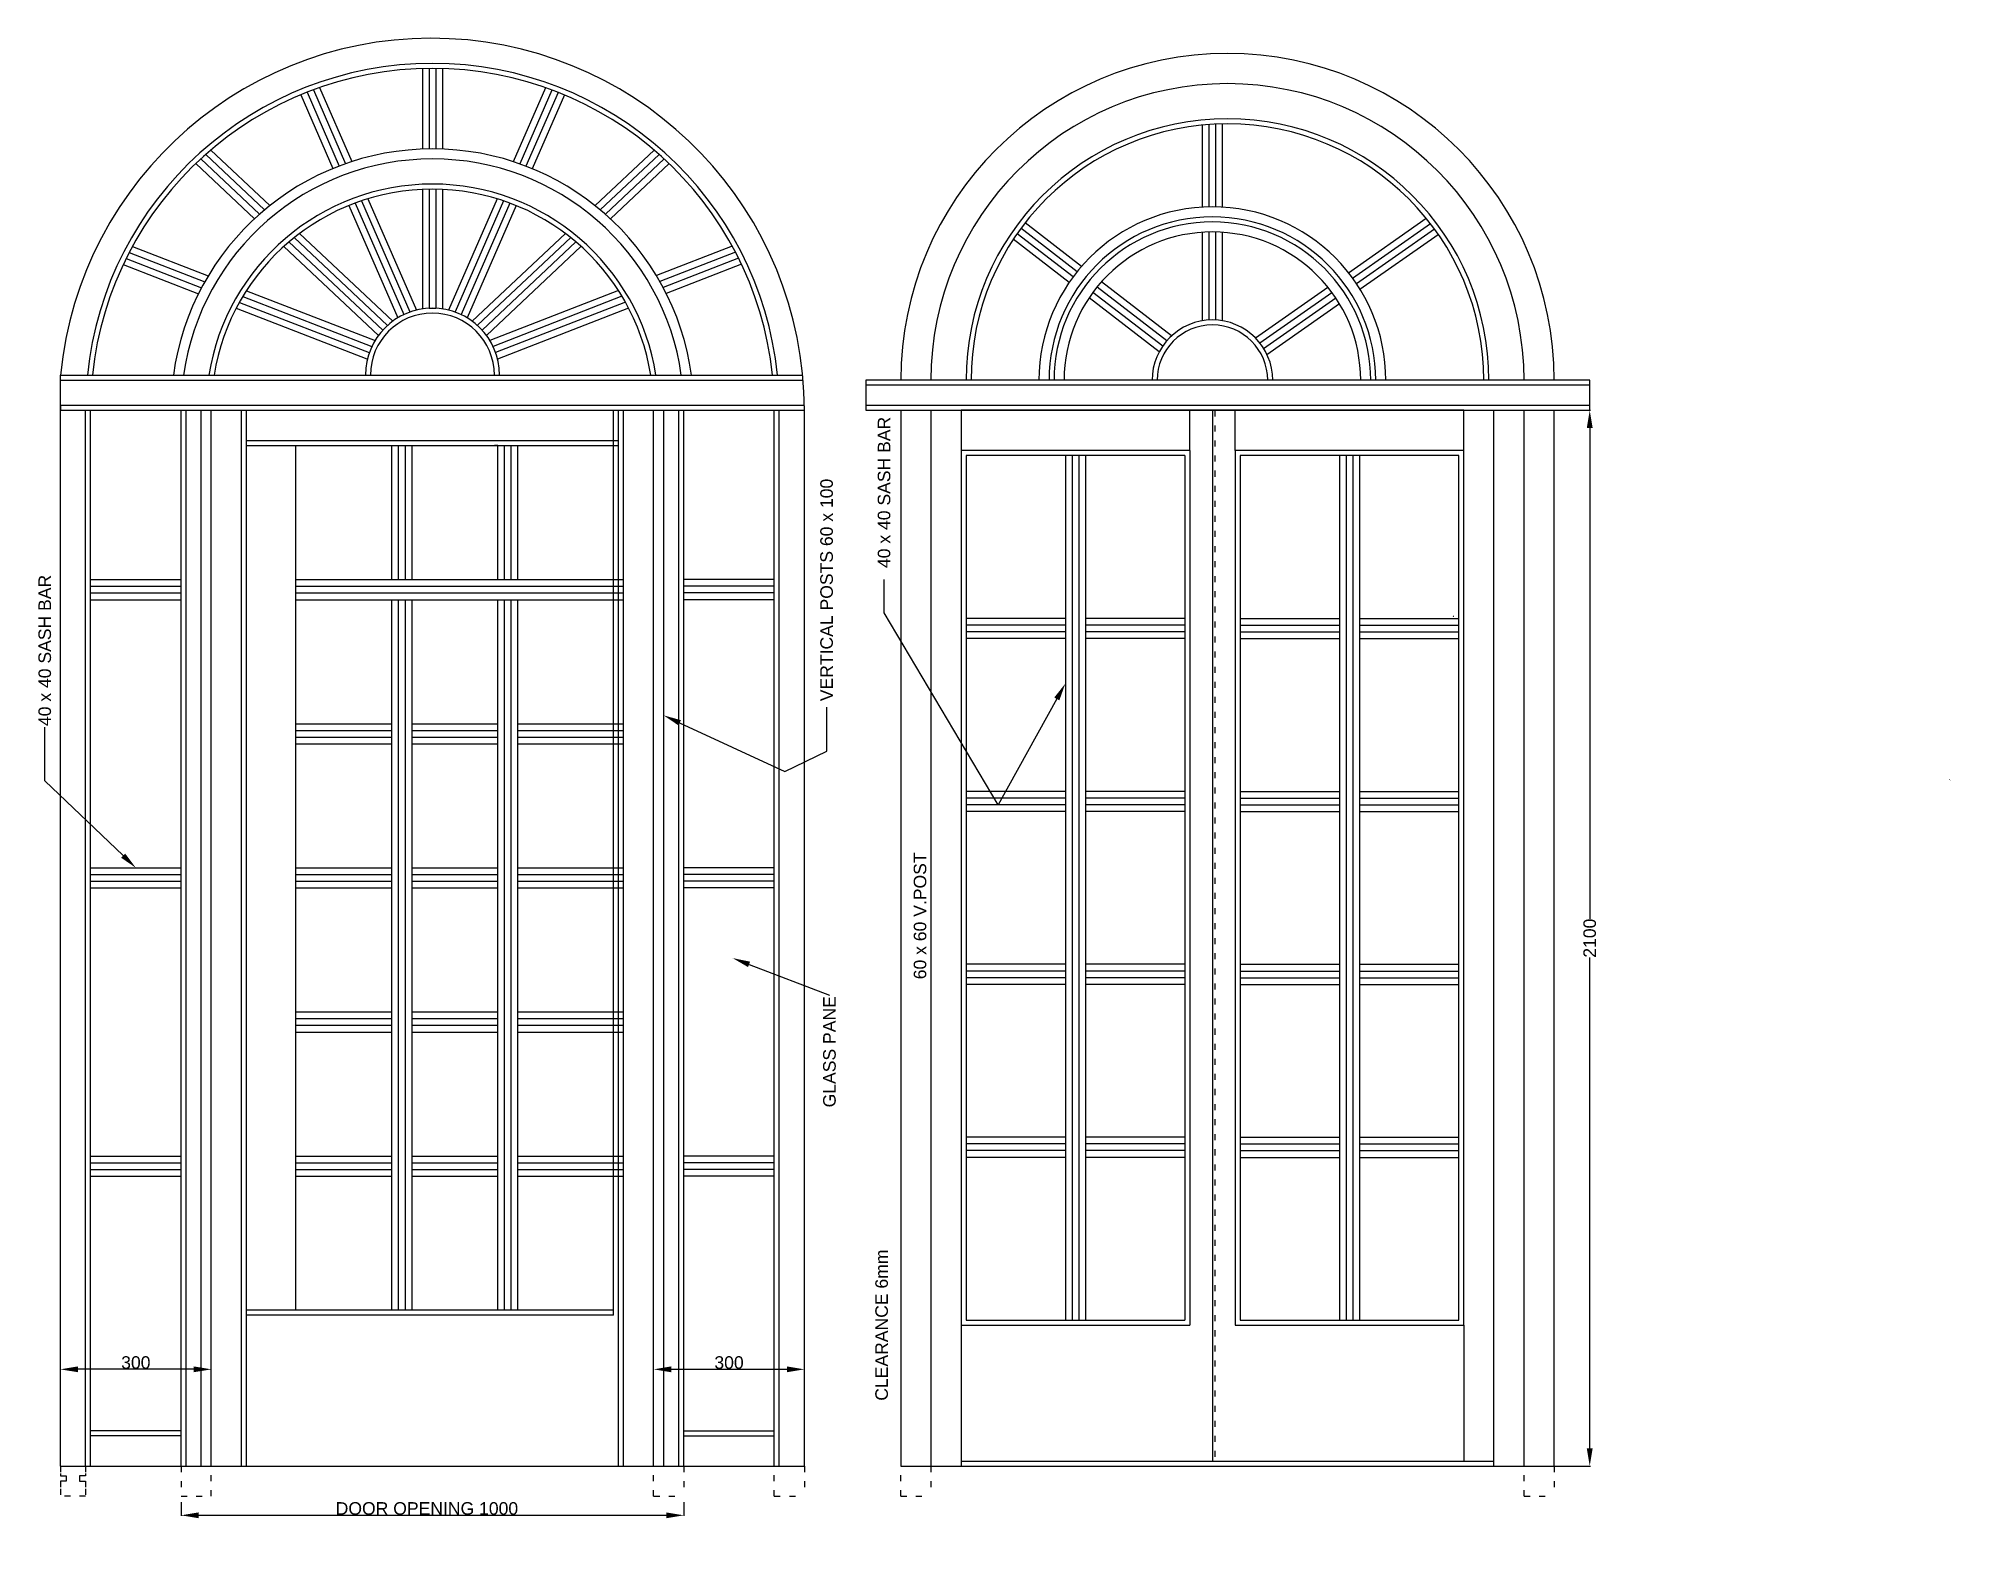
# Model space of a CAD drawing. Header units: millimetres. Extents: x 1988 to 5792, y 821 to 3803.
import ezdxf
from ezdxf import colors
from ezdxf.entities.mleader import LeaderData, LeaderLine
from ezdxf.math import Vec2, Vec3

# ---------------------------------------------------------------- set-up
doc = ezdxf.new("R2010")
doc.units = ezdxf.units.MM
doc.header["$PDMODE"] = 2
for name, pattern in [('ACAD_ISO02W100', [15, 12, -3]), ('ACAD_ISO03W100', [30, 12, -18]), ('ACAD_ISO04W100', [30, 24, -3, 0, -3])]:
    doc.linetypes.add(name, pattern=pattern)
doc.layers.add('Layer1', color=7, linetype='ACAD_ISO04W100')
doc.styles.get("Standard").update_dxf_attribs({"font": 'arial.ttf'})
doc.dimstyles.new('ISO-25', dxfattribs={"dimtxt": 2.5, "dimasz": 2.5, "dimexe": 1.25, "dimexo": 0.625, "dimtad": 1, "dimtxsty": 'Standard', "dimcen": 2.5, "dimadec": 0, "dimazin": 0, "dimtfac": 1, "dimtmove": 0, "dimatfit": 3, "dimfxl": 1, "dimarcsym": 0})

# ---------------------------------------------------------------- blocks, each defined once
blk = doc.blocks.new('*D2')
at = {"color": 0, "lineweight": -2, "transparency": 16777216}
for p, q in [((3212.1, 1114), (3212.1, 1156.9)), ((3247.1, 1155.7), (3477.1, 1155.7)), ((3512.1, 1114), (3512.1, 1156.9))]:
    blk.add_line(p, q, dxfattribs=at)
at = {"color": 0, "transparency": 16777216}
for points in [[(3247.1, 1161.5), (3247.1, 1149.9), (3212.1, 1155.7)], [(3477.1, 1161.5), (3477.1, 1149.9), (3512.1, 1155.7)]]:
    blk.add_solid(points, dxfattribs=at)
at = {"layer": 'Defpoints', "color": 0, "transparency": 16777216}
for p in [(3512.1, 1155.7), (3212.1, 1113.3), (3512.1, 1113.3)]:
    blk.add_point(p, dxfattribs=at)
at = {"color": 0, "transparency": 16777216, "insert": (3362.1, 1169.1), "char_height": 25, "attachment_point": 5}
blk.add_mtext('300', dxfattribs=at)
blk = doc.blocks.new('*D3')
at = {"color": 0, "lineweight": -2, "transparency": 16777216}
for p, q in [((2032.1, 1114), (2032.1, 1156.9)), ((2297.1, 1155.7), (2067.1, 1155.7)), ((2332.1, 1114), (2332.1, 1156.9))]:
    blk.add_line(p, q, dxfattribs=at)
at = {"color": 0, "transparency": 16777216}
for points in [[(2067.1, 1161.5), (2067.1, 1149.9), (2032.1, 1155.7)], [(2297.1, 1161.5), (2297.1, 1149.9), (2332.1, 1155.7)]]:
    blk.add_solid(points, dxfattribs=at)
at = {"layer": 'Defpoints', "color": 0, "transparency": 16777216}
for p in [(2032.1, 1155.7), (2032.1, 1113.3), (2332.1, 1113.3)]:
    blk.add_point(p, dxfattribs=at)
at = {"color": 0, "transparency": 16777216, "insert": (2182.1, 1169.1), "char_height": 25, "attachment_point": 5}
blk.add_mtext('300', dxfattribs=at)
blk = doc.blocks.new('*D4')
at = {"color": 0, "lineweight": -2, "transparency": 16777216}
for p, q in [((2272.1, 891.2), (2272.1, 864)), ((3272.1, 891.2), (3272.1, 864)), ((2307.1, 865.3), (3237.1, 865.3))]:
    blk.add_line(p, q, dxfattribs=at)
at = {"color": 0, "transparency": 16777216}
for points in [[(2307.1, 871.1), (2307.1, 859.5), (2272.1, 865.3)], [(3237.1, 871.1), (3237.1, 859.5), (3272.1, 865.3)]]:
    blk.add_solid(points, dxfattribs=at)
at = {"layer": 'Defpoints', "color": 0, "transparency": 16777216}
for p in [(2272.1, 891.8), (3272.1, 891.8), (3272.1, 865.3)]:
    blk.add_point(p, dxfattribs=at)
at = {"color": 0, "transparency": 16777216, "insert": (2761.1, 878.8), "char_height": 25, "attachment_point": 5}
blk.add_mtext('DOOR OPENING 1000', dxfattribs=at)
blk = doc.blocks.new('*D19')
at = {"color": 0, "lineweight": -2, "transparency": 16777216}
for p, q in [((5074.8, 3063.3), (5075.4, 3063.3)), ((5074.2, 3028.3), (5074.2, 2051.5)), ((5074.2, 998.3), (5074.2, 1975.2)), ((5074.8, 963.3), (5075.4, 963.3))]:
    blk.add_line(p, q, dxfattribs=at)
at = {"color": 0, "transparency": 16777216}
for points in [[(5068.4, 3028.3), (5080, 3028.3), (5074.2, 3063.3)], [(5068.4, 998.3), (5080, 998.3), (5074.2, 963.3)]]:
    blk.add_solid(points, dxfattribs=at)
at = {"layer": 'Defpoints', "color": 0, "transparency": 16777216}
for p in [(5074.2, 3063.3), (5074.2, 963.3), (5074.2, 963.3)]:
    blk.add_point(p, dxfattribs=at)
at = {"color": 0, "transparency": 16777216, "insert": (5074.2, 2013.3), "char_height": 25, "attachment_point": 5, "rotation": 90}
blk.add_mtext('2100', dxfattribs=at)

msp = doc.modelspace()

# ---------------------------------------------------------------- linework, layer by layer
for p, q in [((2752.12, 3743.036), (2752.12, 3582.945)), ((2765.453, 3743.297), (2765.453, 3583.287)), ((2778.786, 3743.297), (2778.786, 3583.287)), ((2792.12, 3743.036), (2792.12, 3582.945)), ((2510.385, 3690.941), (2574.196, 3544.19)), ((2522.744, 3695.953), (2586.597, 3549.109)), ((2535.209, 3700.726), (2599.134, 3553.714)), ((2547.777, 3705.257), (2611.808, 3558.002)), ((2997.288, 3704.968), (2932.987, 3557.822)), ((3009.852, 3700.42), (2945.657, 3553.519)), ((3022.31, 3695.631), (2958.19, 3548.9)), ((3034.663, 3690.603), (2970.585, 3543.967)), ((4303.603, 3467.505), (4303.603, 3630.629)), ((4316.937, 3468.021), (4316.937, 3631.767)), ((4330.27, 3468.021), (4330.27, 3632.552)), ((4343.603, 3467.505), (4343.603, 3632.988)), ((2331.207, 3581.013), (2448.709, 3470.522)), ((3212.976, 3581.061), (3095.491, 3470.554)), ((2301.435, 3554.101), (2418.2, 3444.304)), ((2311.167, 3563.253), (2428.117, 3453.281)), ((2321.09, 3572.224), (2438.285, 3462.021)), ((3223.093, 3572.273), (3105.915, 3462.054)), ((3233.018, 3563.303), (3116.085, 3453.315)), ((3242.75, 3554.153), (3126.002, 3444.338)), ((2752.12, 3502.875), (2752.12, 3265.155)), ((2765.453, 3503.28), (2765.453, 3266.663)), ((2778.786, 3503.28), (2778.786, 3266.663)), ((2792.12, 3502.875), (2792.12, 3265.155)), ((2606.104, 3470.809), (2703.215, 3247.479)), ((2618.536, 3475.656), (2714.981, 3253.856)), ((2631.13, 3480.13), (2727.209, 3259.173)), ((2643.887, 3484.23), (2740.179, 3262.781)), ((2900.772, 3484.102), (2804.057, 3262.782)), ((2913.525, 3479.989), (2817.035, 3259.184)), ((2926.115, 3475.502), (2829.253, 3253.845)), ((2938.543, 3470.643), (2841.022, 3247.48)), ((4732.047, 3464.966), (4732.499, 3465.418)), ((4054.6, 3339.099), (3942.83, 3425.353)), ((4063.154, 3349.34), (3950.873, 3435.989)), ((4594.264, 3337.019), (4748.918, 3445.309)), ((4602.334, 3326.393), (4757.221, 3434.846)), ((4609.982, 3315.471), (4765.238, 3424.182)), ((2175.204, 3389.047), (2326.107, 3330.675)), ((2476.638, 3389.353), (2664.785, 3212.432)), ((2486.698, 3398.195), (2673.272, 3222.754)), ((2497.058, 3406.756), (2682.677, 3232.213)), ((2507.721, 3415.031), (2693.093, 3240.72)), ((3036.487, 3415.054), (2851.146, 3240.72)), ((3047.151, 3406.78), (2861.833, 3232.467)), ((3057.512, 3398.22), (2870.968, 3222.755)), ((3067.573, 3389.379), (2879.454, 3212.432)), ((3368.509, 3390.01), (3217.742, 3331.324)), ((4038.716, 3317.673), (3927.575, 3403.442)), ((4046.454, 3328.544), (3935.064, 3414.504)), ((4303.603, 3241.407), (4303.603, 3417.407)), ((4316.937, 3243.085), (4316.937, 3418.01)), ((4330.27, 3243.085), (4330.27, 3418.01)), ((4343.603, 3241.407), (4343.603, 3417.407)), ((4617.207, 3304.253), (4772.968, 3413.318)), ((2156.998, 3353.201), (2306.72, 3295.286)), ((2162.819, 3365.246), (2312.856, 3307.209)), ((2168.887, 3377.194), (2319.317, 3319.005)), ((3374.844, 3378.168), (3224.549, 3319.666)), ((3380.931, 3366.23), (3231.026, 3307.88)), ((3386.772, 3354.195), (3237.179, 3295.967)), ((4242.15, 3211.207), (4102.816, 3318.733)), ((2388.098, 3278.103), (2646.53, 3178.137)), ((2394.867, 3289.781), (2651.341, 3190.572)), ((2402.029, 3301.307), (2658.005, 3202.291)), ((3141.893, 3301.8), (2886.237, 3202.287)), ((3149.069, 3290.286), (2892.885, 3190.567)), ((3155.852, 3278.618), (2897.722, 3178.142)), ((4217.712, 3179.54), (4078.378, 3287.066)), ((4224.676, 3191.007), (4086.046, 3297.99)), ((4232.822, 3201.563), (4094.192, 3308.546)), ((4409.055, 3207.335), (4553.226, 3308.284)), ((4417.926, 3197.269), (4561.368, 3297.708)), ((4425.574, 3186.347), (4569.015, 3286.786)), ((4431.998, 3174.569), (4576.169, 3275.518)), ((2381.718, 3266.275), (2641.72, 3165.702)), ((2765.453, 3266.663), (2778.786, 3266.663)), ((3162.248, 3266.8), (2901.557, 3165.327)), ((2032.12, 3133.33), (3508.652, 3133.33)), ((2032.12, 3063.33), (2032.12, 3133.33)), ((2032.12, 3123.33), (3509.555, 3123.33)), ((5074.187, 3113.085), (3633.976, 3113.085)), ((2032.12, 3073.33), (3512.12, 3073.33)), ((2032.12, 3063.33), (3512.12, 3063.33)), ((2032.12, 963.33), (2032.12, 3063.33)), ((2082.12, 963.33), (2082.12, 3063.33)), ((2092.12, 963.33), (2092.12, 3063.33)), ((2272.12, 963.33), (2272.12, 3063.33)), ((2282.12, 963.33), (2282.12, 3063.33)), ((2312.12, 963.33), (2312.12, 3063.33)), ((2332.12, 963.33), (2332.12, 3063.33)), ((2392.12, 963.33), (2392.12, 3063.33)), ((2402.12, 963.33), (2402.12, 3063.33)), ((2402.12, 3063.33), (3142.12, 3063.33)), ((3132.12, 1263.33), (3132.12, 3063.33)), ((3142.12, 963.33), (3142.12, 3063.33)), ((3152.12, 963.33), (3152.12, 3063.33)), ((3212.12, 963.33), (3212.12, 3063.33)), ((3232.12, 963.33), (3232.12, 3063.33)), ((3262.12, 963.33), (3262.12, 3063.33)), ((3272.12, 963.33), (3272.12, 3063.33)), ((3452.12, 963.33), (3452.12, 3063.33)), ((3462.12, 963.33), (3462.12, 3063.33)), ((3512.12, 963.33), (3512.12, 3063.33)), ((3633.976, 3073.33), (5074.187, 3073.33)), ((3703.603, 3063.33), (3703.603, 963.33)), ((3763.603, 3063.33), (3763.603, 963.33)), ((4823.603, 3063.33), (3823.603, 3063.33)), ((3823.603, 3063.33), (3823.603, 1243.33)), ((4278.603, 2983.33), (4278.603, 3063.33)), ((4323.603, 3063.33), (4323.603, 978.33)), ((4368.603, 2983.33), (4368.603, 3063.33)), ((4823.603, 1243.33), (4823.603, 3063.33)), ((4883.603, 963.33), (4883.603, 3063.33)), ((4943.603, 963.33), (4943.603, 3063.33)), ((5003.603, 963.33), (5003.603, 3063.33)), ((2402.12, 3003.33), (3142.12, 3003.33)), ((2402.12, 2993.33), (3142.12, 2993.33)), ((2500.276, 1273.33), (2500.276, 2993.33)), ((2690.89, 2993.33), (2690.89, 2726.663)), ((2704.224, 2993.33), (2704.224, 2726.663)), ((2717.557, 2993.33), (2717.557, 2726.663)), ((2730.89, 2993.33), (2730.89, 2726.663)), ((2888.786, 2993.33), (2902.12, 2993.33)), ((2902.12, 2993.33), (2895.453, 2993.33)), ((2901.515, 2993.33), (2901.515, 2726.663)), ((2914.848, 2993.33), (2914.848, 2726.663)), ((2928.182, 2993.33), (2928.182, 2726.663)), ((2941.515, 2993.33), (2941.515, 2726.663)), ((4278.603, 2983.33), (3823.603, 2983.33)), ((3833.603, 2973.33), (3833.603, 1253.33)), ((4268.603, 2973.33), (3833.603, 2973.33)), ((4031.103, 2973.33), (4031.103, 1253.33)), ((4044.437, 2973.33), (4044.437, 1253.33)), ((4057.77, 2973.33), (4057.77, 1253.33)), ((4071.103, 2973.33), (4071.103, 1253.33)), ((4268.603, 2973.33), (4268.603, 1253.33)), ((4278.603, 2983.33), (4278.603, 1243.33)), ((4823.603, 2983.33), (4368.603, 2983.33)), ((4368.603, 2983.33), (4368.603, 1243.33)), ((4378.603, 2973.33), (4378.603, 1253.33)), ((4813.603, 2973.33), (4378.603, 2973.33)), ((4576.103, 2973.33), (4576.103, 1253.33)), ((4589.437, 2973.33), (4589.437, 1253.33)), ((4602.77, 2973.33), (4602.77, 1253.33)), ((4616.103, 2973.33), (4616.103, 1253.33)), ((4813.603, 1253.33), (4813.603, 2973.33)), ((2092.12, 2726.663), (2272.12, 2726.663)), ((2092.12, 2713.33), (2272.12, 2713.33)), ((2500.276, 2726.663), (2628.786, 2726.663)), ((2500.276, 2686.663), (2500.276, 2726.663)), ((2500.276, 2713.33), (2668.786, 2713.33)), ((2628.786, 2726.663), (2915.453, 2726.663)), ((2668.786, 2713.33), (2915.453, 2713.33)), ((2915.453, 2726.663), (3152.12, 2726.663)), ((2915.453, 2713.33), (3152.12, 2713.33)), ((3452.12, 2726.663), (3272.12, 2726.663)), ((3452.12, 2713.33), (3272.12, 2713.33)), ((3670.619, 2660.252), (3670.619, 2726.901)), ((2092.12, 2699.997), (2272.12, 2699.997)), ((2092.12, 2686.663), (2272.12, 2686.663)), ((2500.276, 2699.997), (2628.786, 2699.997)), ((2500.276, 2686.663), (2668.786, 2686.663)), ((2628.786, 2699.997), (2915.453, 2699.997)), ((2668.786, 2686.663), (2915.453, 2686.663)), ((2690.89, 2686.663), (2690.89, 1273.33)), ((2704.224, 2686.663), (2704.224, 1273.33)), ((2717.557, 2686.663), (2717.557, 1273.33)), ((2730.89, 2686.663), (2730.89, 1273.33)), ((2901.505, 2686.663), (2901.505, 1273.33)), ((2914.838, 2686.663), (2914.838, 1273.33)), ((2915.453, 2699.997), (3152.12, 2699.997)), ((2915.453, 2686.663), (3152.12, 2686.663)), ((2928.172, 2686.663), (2928.172, 1273.33)), ((2941.505, 2686.663), (2941.505, 1273.33)), ((3452.12, 2699.997), (3272.12, 2699.997)), ((3452.12, 2686.663), (3272.12, 2686.663)), ((4031.103, 2649.33), (3833.603, 2649.33)), ((4031.103, 2635.997), (3833.603, 2635.997)), ((4268.603, 2649.33), (4071.103, 2649.33)), ((4268.603, 2635.997), (4071.103, 2635.997)), ((4268.603, 2649.33), (4268.603, 2609.33)), ((4378.603, 2649.33), (4576.103, 2649.33)), ((4378.603, 2635.997), (4576.103, 2635.997)), ((4616.103, 2649.33), (4813.603, 2649.33)), ((4616.103, 2635.997), (4813.603, 2635.997)), ((4031.103, 2622.663), (3833.603, 2622.663)), ((4031.103, 2609.33), (3833.603, 2609.33)), ((4268.603, 2622.663), (4071.103, 2622.663)), ((4268.603, 2609.33), (4071.103, 2609.33)), ((4378.603, 2622.663), (4576.103, 2622.663)), ((4378.603, 2609.33), (4576.103, 2609.33)), ((4616.103, 2622.663), (4813.603, 2622.663)), ((4616.103, 2609.33), (4813.603, 2609.33)), ((2500.276, 2439.997), (2690.89, 2439.997)), ((2500.276, 2399.997), (2500.276, 2439.997)), ((2668.786, 2439.997), (2690.89, 2439.997)), ((2730.89, 2439.997), (2901.505, 2439.997)), ((2941.505, 2439.997), (3152.12, 2439.997)), ((2500.276, 2426.663), (2690.89, 2426.663)), ((2500.276, 2413.33), (2690.89, 2413.33)), ((2500.276, 2399.997), (2690.89, 2399.997)), ((2668.786, 2426.663), (2690.89, 2426.663)), ((2668.786, 2413.33), (2690.89, 2413.33)), ((2668.786, 2399.997), (2690.89, 2399.997)), ((2730.89, 2426.663), (2901.505, 2426.663)), ((2730.89, 2413.33), (2901.505, 2413.33)), ((2730.89, 2399.997), (2901.505, 2399.997)), ((2941.505, 2426.663), (3152.12, 2426.663)), ((2941.505, 2413.33), (3152.12, 2413.33)), ((2941.505, 2399.997), (3152.12, 2399.997)), ((4031.103, 2305.33), (3833.603, 2305.33)), ((4031.103, 2291.997), (3833.603, 2291.997)), ((4268.603, 2305.33), (4071.103, 2305.33)), ((4268.603, 2291.997), (4071.103, 2291.997)), ((4268.603, 2305.33), (4268.603, 2265.33)), ((4378.603, 2305.33), (4576.103, 2305.33)), ((4378.603, 2291.997), (4576.103, 2291.997)), ((4616.103, 2305.33), (4813.603, 2305.33)), ((4616.103, 2291.997), (4813.603, 2291.997)), ((4031.103, 2278.663), (3833.603, 2278.663)), ((4031.103, 2265.33), (3833.603, 2265.33)), ((4268.603, 2278.663), (4071.103, 2278.663)), ((4268.603, 2265.33), (4071.103, 2265.33)), ((4378.603, 2278.663), (4576.103, 2278.663)), ((4378.603, 2265.33), (4576.103, 2265.33)), ((4616.103, 2278.663), (4813.603, 2278.663)), ((4616.103, 2265.33), (4813.603, 2265.33)), ((2092.12, 2153.33), (2272.12, 2153.33)), ((2092.12, 2139.997), (2272.12, 2139.997)), ((2500.276, 2153.33), (2690.89, 2153.33)), ((2500.276, 2113.33), (2500.276, 2153.33)), ((2500.276, 2139.997), (2690.89, 2139.997)), ((2668.786, 2153.33), (2690.89, 2153.33)), ((2668.786, 2139.997), (2690.89, 2139.997)), ((2730.89, 2153.33), (2901.505, 2153.33)), ((2730.89, 2139.997), (2901.505, 2139.997)), ((2941.505, 2153.33), (3152.12, 2153.33)), ((2941.505, 2139.997), (3152.12, 2139.997)), ((3452.12, 2153.33), (3272.12, 2153.33)), ((3452.12, 2139.997), (3272.12, 2139.997)), ((2092.12, 2126.663), (2272.12, 2126.663)), ((2092.12, 2113.33), (2272.12, 2113.33)), ((2500.276, 2126.663), (2690.89, 2126.663)), ((2500.276, 2113.33), (2690.89, 2113.33)), ((2668.786, 2126.663), (2690.89, 2126.663)), ((2668.786, 2113.33), (2690.89, 2113.33)), ((2730.89, 2126.663), (2901.505, 2126.663)), ((2730.89, 2113.33), (2901.505, 2113.33)), ((2941.505, 2126.663), (3152.12, 2126.663)), ((2941.505, 2113.33), (3152.12, 2113.33)), ((3452.12, 2126.663), (3272.12, 2126.663)), ((3452.12, 2113.33), (3272.12, 2113.33)), ((4031.103, 1961.33), (3833.603, 1961.33)), ((4031.103, 1947.997), (3833.603, 1947.997)), ((4268.603, 1961.33), (4071.103, 1961.33)), ((4268.603, 1947.997), (4071.103, 1947.997)), ((4378.603, 1961.33), (4576.103, 1961.33)), ((4378.603, 1947.997), (4576.103, 1947.997)), ((4616.103, 1961.33), (4813.603, 1961.33)), ((4616.103, 1947.997), (4813.603, 1947.997)), ((4031.103, 1934.663), (3833.603, 1934.663)), ((4031.103, 1921.33), (3833.603, 1921.33)), ((4268.603, 1934.663), (4071.103, 1934.663)), ((4268.603, 1921.33), (4071.103, 1921.33)), ((4378.603, 1934.663), (4576.103, 1934.663)), ((4378.603, 1921.33), (4576.103, 1921.33)), ((4616.103, 1934.663), (4813.603, 1934.663)), ((4616.103, 1921.33), (4813.603, 1921.33)), ((2500.276, 1866.663), (2690.89, 1866.663)), ((2500.276, 1826.663), (2500.276, 1866.663)), ((2668.786, 1866.663), (2690.89, 1866.663)), ((2730.89, 1866.663), (2901.505, 1866.663)), ((2941.505, 1866.663), (3152.12, 1866.663)), ((2500.276, 1853.33), (2690.89, 1853.33)), ((2500.276, 1839.997), (2690.89, 1839.997)), ((2500.276, 1826.663), (2690.89, 1826.663)), ((2668.786, 1853.33), (2690.89, 1853.33)), ((2668.786, 1839.997), (2690.89, 1839.997)), ((2668.786, 1826.663), (2690.89, 1826.663)), ((2730.89, 1853.33), (2901.505, 1853.33)), ((2730.89, 1839.997), (2901.505, 1839.997)), ((2730.89, 1826.663), (2901.505, 1826.663)), ((2941.505, 1853.33), (3152.12, 1853.33)), ((2941.505, 1839.997), (3152.12, 1839.997)), ((2941.505, 1826.663), (3152.12, 1826.663)), ((4031.103, 1617.33), (3833.603, 1617.33)), ((4031.103, 1603.997), (3833.603, 1603.997)), ((4268.603, 1617.33), (4071.103, 1617.33)), ((4268.603, 1603.997), (4071.103, 1603.997)), ((4378.603, 1617.33), (4576.103, 1617.33)), ((4378.603, 1603.997), (4576.103, 1603.997)), ((4616.103, 1617.33), (4813.603, 1617.33)), ((4616.103, 1603.997), (4813.603, 1603.997)), ((2092.12, 1579.997), (2272.12, 1579.997)), ((2092.12, 1566.663), (2272.12, 1566.663)), ((2500.276, 1579.997), (2690.89, 1579.997)), ((2500.276, 1539.997), (2500.276, 1579.997)), ((2500.276, 1566.663), (2690.89, 1566.663)), ((2668.786, 1579.997), (2690.89, 1579.997)), ((2668.786, 1566.663), (2690.89, 1566.663)), ((2730.89, 1579.997), (2901.505, 1579.997)), ((2730.89, 1566.663), (2901.505, 1566.663)), ((2941.505, 1579.997), (3152.12, 1579.997)), ((2941.505, 1566.663), (3152.12, 1566.663)), ((3452.12, 1579.997), (3272.12, 1579.997)), ((3452.12, 1566.663), (3272.12, 1566.663)), ((4031.103, 1590.663), (3833.603, 1590.663)), ((4031.103, 1577.33), (3833.603, 1577.33)), ((4268.603, 1590.663), (4071.103, 1590.663)), ((4268.603, 1577.33), (4071.103, 1577.33)), ((4378.603, 1590.663), (4576.103, 1590.663)), ((4378.603, 1577.33), (4576.103, 1577.33)), ((4616.103, 1590.663), (4813.603, 1590.663)), ((4616.103, 1577.33), (4813.603, 1577.33)), ((2092.12, 1553.33), (2272.12, 1553.33)), ((2092.12, 1539.997), (2272.12, 1539.997)), ((2500.276, 1553.33), (2690.89, 1553.33)), ((2500.276, 1539.997), (2690.89, 1539.997)), ((2668.786, 1553.33), (2690.89, 1553.33)), ((2668.786, 1539.997), (2690.89, 1539.997)), ((2730.89, 1553.33), (2901.505, 1553.33)), ((2730.89, 1539.997), (2901.505, 1539.997)), ((2941.505, 1553.33), (3152.12, 1553.33)), ((2941.505, 1539.997), (3152.12, 1539.997)), ((3452.12, 1553.33), (3272.12, 1553.33)), ((3452.12, 1539.997), (3272.12, 1539.997)), ((3132.12, 1273.33), (2402.12, 1273.33)), ((3132.12, 1263.33), (2402.12, 1263.33)), ((3212.12, 963.33), (3212.12, 1263.33)), ((3823.603, 1243.33), (4278.603, 1243.33)), ((3823.603, 1243.33), (3823.603, 963.33)), ((3833.603, 1253.33), (4268.603, 1253.33)), ((4323.603, 1243.33), (4323.603, 973.33)), ((4368.603, 1243.33), (4823.603, 1243.33)), ((4378.603, 1253.33), (4813.603, 1253.33)), ((4823.603, 1243.33), (4823.603, 973.33)), ((2272.12, 1033.33), (2092.12, 1033.33)), ((3272.12, 1033.33), (3452.12, 1033.33)), ((2272.12, 1023.33), (2092.12, 1023.33)), ((3272.12, 1023.33), (3452.12, 1023.33)), ((2032.12, 963.33), (3512.12, 963.33)), ((3703.603, 963.33), (5003.603, 963.33)), ((3823.603, 973.33), (4883.603, 973.33)), ((5003.603, 963.33), (5074.187, 963.33))]:
    msp.add_line(p, q)
at = {"linetype": 'ACAD_ISO02W100'}
for p, q in [((2032.12, 963.33), (2032.12, 943.753)), ((2082.12, 963.33), (2082.12, 943.753)), ((2032.12, 943.753), (2043.74, 943.753)), ((2043.74, 933.257), (2032.12, 933.257)), ((2032.12, 933.257), (2032.12, 903.33)), ((2043.74, 943.753), (2043.74, 933.257)), ((2082.12, 943.753), (2069.885, 943.753)), ((2069.885, 943.753), (2069.885, 933.257)), ((2069.885, 933.257), (2082.12, 933.257)), ((2082.12, 933.257), (2082.12, 903.33))]:
    msp.add_line(p, q, dxfattribs=at)
at = {"linetype": 'ACAD_ISO03W100'}
for p, q in [((2272.12, 963.33), (2272.12, 903.33)), ((2332.12, 903.33), (2332.12, 963.33)), ((3212.12, 903.33), (3212.12, 963.33)), ((3272.12, 963.33), (3272.12, 903.33)), ((3452.12, 903.33), (3452.12, 963.33)), ((3512.12, 963.33), (3512.12, 903.33)), ((3703.603, 903.33), (3703.603, 963.33)), ((3763.603, 963.33), (3763.603, 903.33)), ((4943.603, 903.33), (4943.603, 963.33)), ((5003.603, 963.33), (5003.603, 903.33)), ((2082.12, 903.33), (2032.12, 903.33)), ((2272.12, 903.33), (2332.12, 903.33)), ((3212.12, 903.33), (3272.12, 903.33)), ((3452.12, 903.33), (3512.12, 903.33)), ((3703.603, 903.33), (3763.603, 903.33)), ((4943.603, 903.33), (5003.603, 903.33))]:
    msp.add_line(p, q, dxfattribs=at)
msp.add_lwpolyline([(3633.976, 3063.33), (5074.187, 3063.33), (5074.187, 3123.085), (3633.976, 3123.085)], close=True)
for centre, radius, start, end in [((2770.386, 3061.677), 741.735, 0.127716, 174.456449), ((4353.603, 3123.085), 650, 0, 180), ((2772.12, 3063.33), 690, 5.822632, 174.177368), ((2772.12, 3063.33), 680, 5.908562, 174.091438), ((4353.603, 3123.085), 590, 0, 180), ((4353.605, 3123.085), 520.001, 0, 180), ((4353.605, 3123.085), 510.001, 0, 180), ((2772.12, 3063.33), 520, 7.73638, 172.26362), ((2772.12, 3063.33), 500, 8.047846, 171.952154), ((2772.12, 3063.33), 450, 8.949018, 171.050982), ((2772.12, 3063.33), 440, 9.154133, 170.845867), ((4323.603, 3123.085), 345, 0, 180), ((4323.603, 3123.085), 325, 0, 180), ((4323.603, 3123.085), 315, 0, 180), ((4323.603, 3123.085), 295, 0, 180), ((2772.12, 3133.33), 133.333, 0, 180), ((2772.12, 3133.33), 123.333, 0, 180), ((4323.603, 3123.085), 120, 0, 180), ((4323.603, 3123.085), 110, 0, 180), ((2772.12, 3063.33), 740, 179.225709, 180), ((4353.603, 3123.085), 650, 313.722136, 313.813061)]:
    msp.add_arc(centre, radius, start, end)
msp.add_solid([(5789.971, 2329.833), (5792.328, 2326.533), (5789.028, 2328.89)])
at = {"layer": 'Layer1', "linetype": 'ACAD_ISO03W100'}
msp.add_line((4328.603, 3063.33), (4328.603, 973.33), dxfattribs=at)

# ---------------------------------------------------------------- texts
at = {"insert": (3729.473, 2183.925), "char_height": 25, "attachment_point": 3, "rotation": 90}
msp.add_mtext('60 x 60 V.POST', dxfattribs=at)
at = {"insert": (3653.062, 1093.222), "char_height": 25, "attachment_point": 1, "rotation": 90}
msp.add_mtext_dynamic_manual_height_columns('CLEARANCE 6mm', width=471.80496, gutter_width=240, heights=[0], dxfattribs=at)

# ---------------------------------------------------------------- dimensions: what is measured, and where the dimension line sits
for base, p1, p2, angle, override, picture, middle in [((5074.187, 963.33), (5074.187, 3063.33), (5074.187, 963.33), 90, {"dimtxt": 25, "dimasz": 35, "dimtad": 0}, '*D19', (5074.187, 2013.33)), ((2032.12, 1155.697), (2332.12, 1113.33), (2032.12, 1113.33), 180, {"dimtxt": 25, "dimasz": 35}, '*D3', (2182.12, 1169.095))]:
    dim = msp.add_linear_dim(base=base, p1=p1, p2=p2, angle=angle, dimstyle='ISO-25', override=override)
    dim.commit()
    dim.dimension.update_dxf_attribs({"geometry": picture, "text_midpoint": middle})
dim = msp.add_linear_dim(base=(3512.12, 1155.697), p1=(3212.12, 1113.33), p2=(3512.12, 1113.33), dimstyle='ISO-25', override={"dimtxt": 25, "dimasz": 35})
dim.commit()
dim.dimension.update_dxf_attribs({"geometry": '*D2', "text_midpoint": (3362.12, 1169.095)})
dim = msp.add_linear_dim(base=(3272.12, 865.285), p1=(2272.12, 891.848), p2=(3272.12, 891.848), text='DOOR OPENING 1000', dimstyle='ISO-25', override={"dimtxt": 25, "dimasz": 35})
dim.commit()
dim.dimension.update_dxf_attribs({"geometry": '*D4', "text_midpoint": (2761.07, 865.285), "dimtype": 160})

# ---------------------------------------------------------------- leaders
ml = msp.add_multileader_mtext('Standard')
ml.set_content('         40 x 40 SASH BAR', color=256)
ml.set_leader_properties()
ml.build(insert=Vec2(0, 0))
ml.multileader.update_dxf_attribs({"has_dogleg": 0, "arrow_head_size": 35})
ctx = ml.context
ctx.base_point, ctx.char_height, ctx.arrow_head_size, ctx.plane_origin, ctx.plane_x_axis, ctx.plane_y_axis = Vec3(3670.619, 2660.252), 25, 35, Vec3(4031.103, 2519.872), Vec3(0, 1), Vec3(-1, 0)
notes = []
notes.append((ctx, [(1, (1, 1, 0), (3670.619, 2627.535), (0, 1), 32.717, [(1, [(4031.103, 2519.872), (3897.349, 2278.663)], 0, [])])]))
ctx.mtext.insert, ctx.mtext.text_direction, ctx.mtext.rotation, ctx.mtext.flow_direction = Vec3(3657.906, 2662.252), Vec3(0, 1), 1.57079633, 5
ml = msp.add_multileader_mtext('Standard')
ml.set_content(' VERTICAL POSTS 60 x 100', color=256)
ml.set_leader_properties()
ml.build(insert=Vec2(0, 0))
ml.multileader.update_dxf_attribs({"arrow_head_size": 35})
ctx = ml.context
ctx.base_point, ctx.char_height, ctx.arrow_head_size, ctx.plane_origin, ctx.plane_x_axis, ctx.plane_y_axis = Vec3(3556.312, 2472.978), 25, 35, Vec3(3232.12, 2456.491), Vec3(0, 1), Vec3(-1, 0)
notes.append((ctx, [(0, (1, 1, 0), (3556.312, 2385.624), (0, 1), 87.354, [(1, [(3232.12, 2456.491), (3472.976, 2345.078)], 0, [])])]))
ctx.mtext.insert, ctx.mtext.text_direction, ctx.mtext.rotation, ctx.mtext.flow_direction = Vec3(3543.598, 2474.978), Vec3(0, 1), 1.57079633, 5
ml = msp.add_multileader_mtext('Standard')
ml.set_content('40 x 40 SASH BAR', color=256)
ml.set_leader_properties()
ml.build(insert=Vec2(0, 0))
ml.multileader.update_dxf_attribs({"arrow_head_size": 35})
ctx = ml.context
ctx.base_point, ctx.char_height, ctx.arrow_head_size, ctx.plane_origin, ctx.plane_x_axis, ctx.plane_y_axis = Vec3(2001.075, 2433.237), 25, 35, Vec3(2182.12, 2153.33), Vec3(0, 1), Vec3(-1, 0)
notes.append((ctx, [(1, (1, 1, 0), (2001.075, 2326.205), (0, 1), 107.031, [(0, [(2182.12, 2153.33)], 0, [])])]))
ctx.mtext.insert, ctx.mtext.text_direction, ctx.mtext.rotation, ctx.mtext.flow_direction = Vec3(1988.362, 2435.237), Vec3(0, 1), 1.57079633, 5
ml = msp.add_multileader_mtext('Standard')
ml.set_content('GLASS PANE', color=256)
ml.set_leader_properties()
ml.build(insert=Vec2(0, 0))
ml.multileader.update_dxf_attribs({"has_dogleg": 0, "arrow_head_size": 35})
ctx = ml.context
ctx.base_point, ctx.char_height, ctx.arrow_head_size, ctx.plane_origin, ctx.plane_x_axis, ctx.plane_y_axis = Vec3(3562.005, 1678.416), 25, 35, Vec3(3369.281, 1973.686), Vec3(0, 1), Vec3(-1, 0)
ctx.text_align_type = 2
notes.append((ctx, [(1, (1, 1, 0), (3562.005, 1907.963), (0, -1), 8, [(0, [(3369.281, 1973.686)], 0, [])])]))
ctx.mtext.insert, ctx.mtext.text_direction, ctx.mtext.rotation, ctx.mtext.alignment, ctx.mtext.flow_direction = Vec3(3549.292, 1897.963), Vec3(0, 1), 1.57079633, 3, 5
for ctx, leaders in notes:
    for number, flags, end, landing, length, lines in leaders:
        leader = LeaderData()
        leader.index, (leader.has_last_leader_line, leader.has_dogleg_vector, leader.attachment_direction) = number, flags
        leader.last_leader_point, leader.dogleg_vector, leader.dogleg_length = Vec3(end), Vec3(landing), length
        for number, points, colour, breaks in lines:
            line = LeaderLine()
            line.index, line.vertices, line.color, line.breaks = number, Vec3.list(points), colors.encode_raw_color(colour), breaks
            leader.lines.append(line)
        ctx.leaders.append(leader)

doc.saveas('drawing.dxf')
